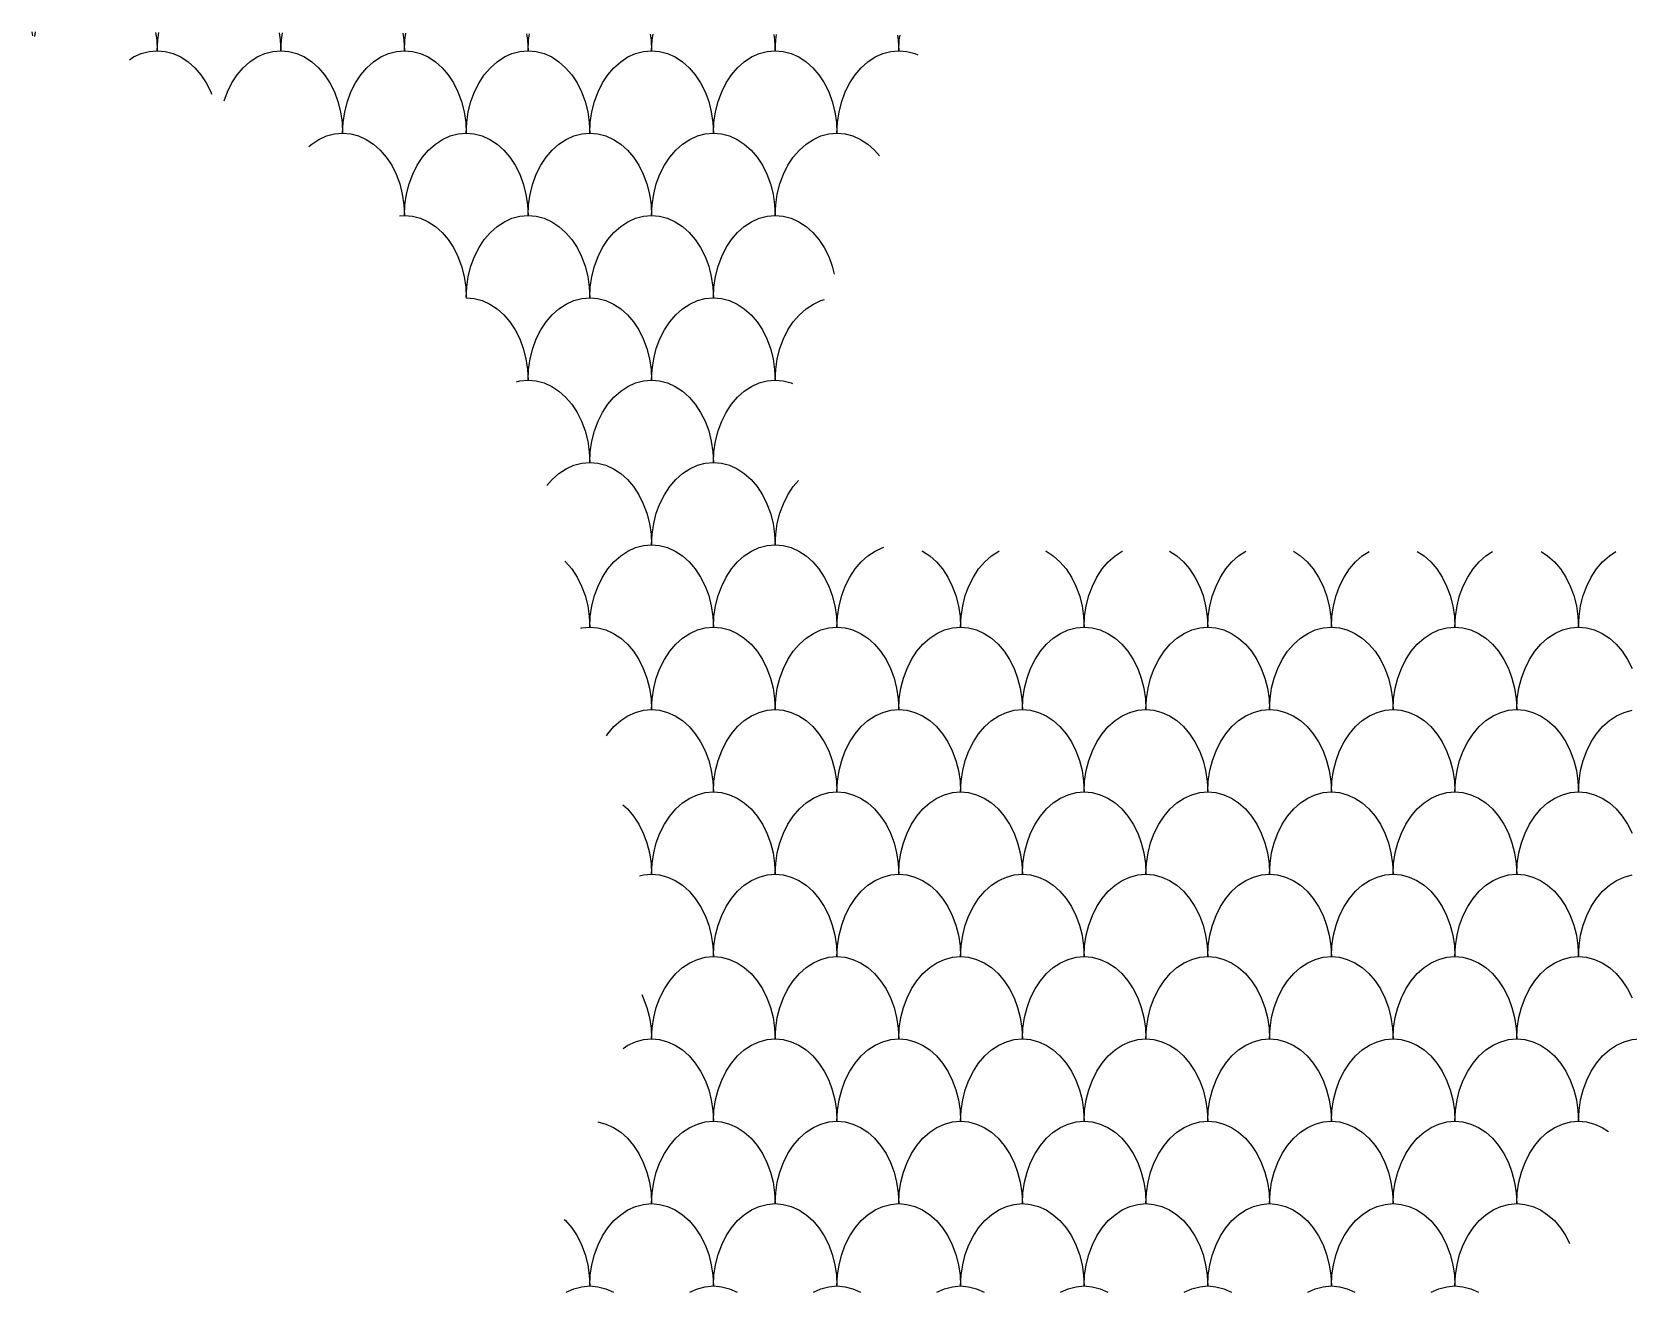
# Model space of a CAD drawing. Header units: millimetres. Extents: x -64 to 65, y -33 to 54.
# Drawn here: x -52.85 to -14.1, y 23.8 to 54.36 of the extents above; entities that cross this region are included whole.
import ezdxf

# ---------------------------------------------------------------- set-up
doc = ezdxf.new("R2010")
doc.units = ezdxf.units.MM

msp = doc.modelspace()

# ---------------------------------------------------------------- linework, layer by layer
for points in [[(-52.851, 54.361), (-52.836, 54.262)], [(-52.783, 54.249), (-52.766, 54.361)], [(-49.849, 54.351), (-49.821, 54.165), (-49.808, 53.904)], [(-49.808, 53.904), (-49.796, 54.165), (-49.768, 54.35)], [(-46.847, 54.34), (-46.821, 54.165), (-46.808, 53.904)], [(-46.808, 53.904), (-46.796, 54.165), (-46.77, 54.34)], [(-43.846, 54.329), (-43.821, 54.165), (-43.808, 53.904)], [(-43.808, 53.904), (-43.796, 54.165), (-43.771, 54.329)], [(-40.844, 54.318), (-40.821, 54.165), (-40.808, 53.904)], [(-40.808, 53.904), (-40.796, 54.165), (-40.773, 54.318)], [(-37.842, 54.307), (-37.821, 54.165), (-37.808, 53.904)], [(-37.808, 53.904), (-37.796, 54.165), (-37.774, 54.307)], [(-34.841, 54.297), (-34.821, 54.165), (-34.808, 53.904)], [(-34.808, 53.904), (-34.796, 54.165), (-34.776, 54.296)], [(-31.839, 54.286), (-31.821, 54.165), (-31.808, 53.904)], [(-31.808, 53.904), (-31.796, 54.165), (-31.778, 54.286)], [(-50.482, 53.687), (-50.382, 53.752), (-50.197, 53.836), (-50.004, 53.887), (-49.808, 53.904), (-49.613, 53.887), (-49.42, 53.836), (-49.234, 53.752), (-49.058, 53.636), (-48.895, 53.491), (-48.748, 53.318), (-48.618, 53.122), (-48.509, 52.904), (-48.49, 52.851)], [(-48.188, 52.688), (-48.107, 52.904), (-47.998, 53.122), (-47.869, 53.318), (-47.722, 53.491), (-47.558, 53.636), (-47.382, 53.752), (-47.197, 53.836), (-47.004, 53.887), (-46.808, 53.904), (-46.613, 53.887), (-46.42, 53.836), (-46.234, 53.752), (-46.058, 53.636), (-45.895, 53.491), (-45.748, 53.318), (-45.618, 53.122), (-45.509, 52.904), (-45.423, 52.67), (-45.36, 52.422), (-45.321, 52.165), (-45.308, 51.904)], [(-45.308, 51.904), (-45.296, 52.165), (-45.257, 52.422), (-45.194, 52.67), (-45.107, 52.904), (-44.998, 53.122), (-44.869, 53.318), (-44.722, 53.491), (-44.558, 53.636), (-44.382, 53.752), (-44.197, 53.836), (-44.004, 53.887), (-43.808, 53.904), (-43.613, 53.887), (-43.42, 53.836), (-43.234, 53.752), (-43.058, 53.636), (-42.895, 53.491), (-42.748, 53.318), (-42.618, 53.122), (-42.509, 52.904), (-42.423, 52.67), (-42.36, 52.422), (-42.321, 52.165), (-42.308, 51.904)], [(-42.308, 51.904), (-42.296, 52.165), (-42.257, 52.422), (-42.194, 52.67), (-42.107, 52.904), (-41.998, 53.122), (-41.869, 53.318), (-41.722, 53.491), (-41.558, 53.636), (-41.382, 53.752), (-41.197, 53.836), (-41.004, 53.887), (-40.808, 53.904), (-40.613, 53.887), (-40.42, 53.836), (-40.234, 53.752), (-40.058, 53.636), (-39.895, 53.491), (-39.748, 53.318), (-39.618, 53.122), (-39.509, 52.904), (-39.423, 52.67), (-39.36, 52.422), (-39.321, 52.165), (-39.308, 51.904)], [(-39.308, 51.904), (-39.296, 52.165), (-39.257, 52.422), (-39.194, 52.67), (-39.107, 52.904), (-38.998, 53.122), (-38.869, 53.318), (-38.722, 53.491), (-38.558, 53.636), (-38.382, 53.752), (-38.197, 53.836), (-38.004, 53.887), (-37.808, 53.904), (-37.613, 53.887), (-37.42, 53.836), (-37.234, 53.752), (-37.058, 53.636), (-36.895, 53.491), (-36.748, 53.318), (-36.618, 53.122), (-36.509, 52.904), (-36.423, 52.67), (-36.36, 52.422), (-36.321, 52.165), (-36.308, 51.904)], [(-36.308, 51.904), (-36.296, 52.165), (-36.257, 52.422), (-36.194, 52.67), (-36.107, 52.904), (-35.998, 53.122), (-35.869, 53.318), (-35.722, 53.491), (-35.558, 53.636), (-35.382, 53.752), (-35.197, 53.836), (-35.004, 53.887), (-34.808, 53.904), (-34.613, 53.887), (-34.42, 53.836), (-34.234, 53.752), (-34.058, 53.636), (-33.895, 53.491), (-33.748, 53.318), (-33.618, 53.122), (-33.509, 52.904), (-33.423, 52.67), (-33.36, 52.422), (-33.321, 52.165), (-33.308, 51.904)], [(-33.308, 51.904), (-33.296, 52.165), (-33.257, 52.422), (-33.194, 52.67), (-33.107, 52.904), (-32.998, 53.122), (-32.869, 53.318), (-32.722, 53.491), (-32.558, 53.636), (-32.382, 53.752), (-32.197, 53.836), (-32.004, 53.887), (-31.808, 53.904), (-31.613, 53.887), (-31.42, 53.836), (-31.343, 53.801)], [(-46.127, 51.575), (-46.058, 51.636), (-45.882, 51.752), (-45.697, 51.836), (-45.504, 51.887), (-45.308, 51.904), (-45.113, 51.887), (-44.92, 51.836), (-44.734, 51.752), (-44.558, 51.636), (-44.395, 51.491), (-44.248, 51.318), (-44.118, 51.122), (-44.009, 50.904), (-43.923, 50.67), (-43.86, 50.422), (-43.821, 50.165), (-43.808, 49.904)], [(-43.808, 49.904), (-43.796, 50.165), (-43.757, 50.422), (-43.694, 50.67), (-43.607, 50.904), (-43.498, 51.122), (-43.369, 51.318), (-43.222, 51.491), (-43.058, 51.636), (-42.882, 51.752), (-42.697, 51.836), (-42.504, 51.887), (-42.308, 51.904), (-42.113, 51.887), (-41.92, 51.836), (-41.734, 51.752), (-41.558, 51.636), (-41.395, 51.491), (-41.248, 51.318), (-41.118, 51.122), (-41.009, 50.904), (-40.923, 50.67), (-40.86, 50.422), (-40.821, 50.165), (-40.808, 49.904)], [(-40.808, 49.904), (-40.796, 50.165), (-40.757, 50.422), (-40.694, 50.67), (-40.607, 50.904), (-40.498, 51.122), (-40.369, 51.318), (-40.222, 51.491), (-40.058, 51.636), (-39.882, 51.752), (-39.697, 51.836), (-39.504, 51.887), (-39.308, 51.904), (-39.113, 51.887), (-38.92, 51.836), (-38.734, 51.752), (-38.558, 51.636), (-38.395, 51.491), (-38.248, 51.318), (-38.118, 51.122), (-38.009, 50.904), (-37.923, 50.67), (-37.86, 50.422), (-37.821, 50.165), (-37.808, 49.904)], [(-37.808, 49.904), (-37.796, 50.165), (-37.757, 50.422), (-37.694, 50.67), (-37.607, 50.904), (-37.498, 51.122), (-37.369, 51.318), (-37.222, 51.491), (-37.058, 51.636), (-36.882, 51.752), (-36.697, 51.836), (-36.504, 51.887), (-36.308, 51.904), (-36.113, 51.887), (-35.92, 51.836), (-35.734, 51.752), (-35.558, 51.636), (-35.395, 51.491), (-35.248, 51.318), (-35.118, 51.122), (-35.009, 50.904), (-34.923, 50.67), (-34.86, 50.422), (-34.821, 50.165), (-34.808, 49.904)], [(-34.808, 49.904), (-34.796, 50.165), (-34.757, 50.422), (-34.694, 50.67), (-34.607, 50.904), (-34.498, 51.122), (-34.369, 51.318), (-34.222, 51.491), (-34.058, 51.636), (-33.882, 51.752), (-33.697, 51.836), (-33.504, 51.887), (-33.308, 51.904), (-33.113, 51.887), (-32.92, 51.836), (-32.734, 51.752), (-32.558, 51.636), (-32.395, 51.491), (-32.277, 51.353)], [(-43.927, 49.894), (-43.808, 49.904), (-43.613, 49.887), (-43.42, 49.836), (-43.234, 49.752), (-43.058, 49.636), (-42.895, 49.491), (-42.748, 49.318), (-42.618, 49.122), (-42.509, 48.904), (-42.423, 48.67), (-42.36, 48.422), (-42.321, 48.165), (-42.309, 47.909)], [(-42.308, 47.908), (-42.296, 48.165), (-42.257, 48.422), (-42.194, 48.67), (-42.107, 48.904), (-41.998, 49.122), (-41.869, 49.318), (-41.722, 49.491), (-41.558, 49.636), (-41.382, 49.752), (-41.197, 49.836), (-41.004, 49.887), (-40.808, 49.904), (-40.613, 49.887), (-40.42, 49.836), (-40.234, 49.752), (-40.058, 49.636), (-39.895, 49.491), (-39.748, 49.318), (-39.618, 49.122), (-39.509, 48.904), (-39.423, 48.67), (-39.36, 48.422), (-39.321, 48.165), (-39.308, 47.904)], [(-39.308, 47.904), (-39.296, 48.165), (-39.257, 48.422), (-39.194, 48.67), (-39.107, 48.904), (-38.998, 49.122), (-38.869, 49.318), (-38.722, 49.491), (-38.558, 49.636), (-38.382, 49.752), (-38.197, 49.836), (-38.004, 49.887), (-37.808, 49.904), (-37.613, 49.887), (-37.42, 49.836), (-37.234, 49.752), (-37.058, 49.636), (-36.895, 49.491), (-36.748, 49.318), (-36.618, 49.122), (-36.509, 48.904), (-36.423, 48.67), (-36.36, 48.422), (-36.321, 48.165), (-36.308, 47.904)], [(-36.308, 47.904), (-36.296, 48.165), (-36.257, 48.422), (-36.194, 48.67), (-36.107, 48.904), (-35.998, 49.122), (-35.869, 49.318), (-35.722, 49.491), (-35.558, 49.636), (-35.382, 49.752), (-35.197, 49.836), (-35.004, 49.887), (-34.808, 49.904), (-34.613, 49.887), (-34.42, 49.836), (-34.234, 49.752), (-34.058, 49.636), (-33.895, 49.491), (-33.748, 49.318), (-33.618, 49.122), (-33.509, 48.904), (-33.423, 48.67), (-33.374, 48.477)], [(-42.306, 47.904), (-42.113, 47.887), (-41.92, 47.836), (-41.734, 47.752), (-41.558, 47.636), (-41.395, 47.491), (-41.248, 47.318), (-41.118, 47.122), (-41.009, 46.904), (-40.923, 46.67), (-40.86, 46.422), (-40.821, 46.165), (-40.808, 45.904)], [(-40.808, 45.904), (-40.796, 46.165), (-40.757, 46.422), (-40.694, 46.67), (-40.607, 46.904), (-40.498, 47.122), (-40.369, 47.318), (-40.222, 47.491), (-40.058, 47.636), (-39.882, 47.752), (-39.697, 47.836), (-39.504, 47.887), (-39.308, 47.904), (-39.113, 47.887), (-38.92, 47.836), (-38.734, 47.752), (-38.558, 47.636), (-38.395, 47.491), (-38.248, 47.318), (-38.118, 47.122), (-38.009, 46.904), (-37.923, 46.67), (-37.86, 46.422), (-37.821, 46.165), (-37.808, 45.904)], [(-37.808, 45.904), (-37.796, 46.165), (-37.757, 46.422), (-37.694, 46.67), (-37.607, 46.904), (-37.498, 47.122), (-37.369, 47.318), (-37.222, 47.491), (-37.058, 47.636), (-36.882, 47.752), (-36.697, 47.836), (-36.504, 47.887), (-36.308, 47.904), (-36.113, 47.887), (-35.92, 47.836), (-35.734, 47.752), (-35.558, 47.636), (-35.395, 47.491), (-35.248, 47.318), (-35.118, 47.122), (-35.009, 46.904), (-34.923, 46.67), (-34.86, 46.422), (-34.821, 46.165), (-34.808, 45.904)], [(-34.808, 45.904), (-34.796, 46.165), (-34.757, 46.422), (-34.694, 46.67), (-34.607, 46.904), (-34.498, 47.122), (-34.369, 47.318), (-34.222, 47.491), (-34.058, 47.636), (-33.882, 47.752), (-33.697, 47.836), (-33.609, 47.859)], [(-41.091, 45.864), (-41.004, 45.887), (-40.808, 45.904), (-40.613, 45.887), (-40.42, 45.836), (-40.234, 45.752), (-40.058, 45.636), (-39.895, 45.491), (-39.748, 45.318), (-39.618, 45.122), (-39.509, 44.904), (-39.423, 44.67), (-39.36, 44.422), (-39.321, 44.165), (-39.308, 43.904)], [(-39.308, 43.904), (-39.296, 44.165), (-39.257, 44.422), (-39.194, 44.67), (-39.107, 44.904), (-38.998, 45.122), (-38.869, 45.318), (-38.722, 45.491), (-38.558, 45.636), (-38.382, 45.752), (-38.197, 45.836), (-38.004, 45.887), (-37.808, 45.904), (-37.613, 45.887), (-37.42, 45.836), (-37.234, 45.752), (-37.058, 45.636), (-36.895, 45.491), (-36.748, 45.318), (-36.618, 45.122), (-36.509, 44.904), (-36.423, 44.67), (-36.36, 44.422), (-36.321, 44.165), (-36.308, 43.904)], [(-36.308, 43.904), (-36.296, 44.165), (-36.257, 44.422), (-36.194, 44.67), (-36.107, 44.904), (-35.998, 45.122), (-35.869, 45.318), (-35.722, 45.491), (-35.558, 45.636), (-35.382, 45.752), (-35.197, 45.836), (-35.004, 45.887), (-34.808, 45.904), (-34.613, 45.887), (-34.42, 45.836), (-34.387, 45.821)], [(-40.349, 43.342), (-40.222, 43.491), (-40.058, 43.636), (-39.882, 43.752), (-39.697, 43.836), (-39.504, 43.887), (-39.308, 43.904), (-39.113, 43.887), (-38.92, 43.836), (-38.734, 43.752), (-38.558, 43.636), (-38.395, 43.491), (-38.248, 43.318), (-38.118, 43.122), (-38.009, 42.904), (-37.923, 42.67), (-37.86, 42.422), (-37.821, 42.165), (-37.808, 41.904)], [(-37.808, 41.904), (-37.796, 42.165), (-37.757, 42.422), (-37.694, 42.67), (-37.607, 42.904), (-37.498, 43.122), (-37.369, 43.318), (-37.222, 43.491), (-37.058, 43.636), (-36.882, 43.752), (-36.697, 43.836), (-36.504, 43.887), (-36.308, 43.904), (-36.113, 43.887), (-35.92, 43.836), (-35.734, 43.752), (-35.558, 43.636), (-35.395, 43.491), (-35.248, 43.318), (-35.118, 43.122), (-35.009, 42.904), (-34.923, 42.67), (-34.86, 42.422), (-34.821, 42.165), (-34.808, 41.904)], [(-34.808, 41.904), (-34.796, 42.165), (-34.757, 42.422), (-34.694, 42.67), (-34.607, 42.904), (-34.498, 43.122), (-34.369, 43.318), (-34.243, 43.466)], [(-39.308, 39.904), (-39.296, 40.165), (-39.257, 40.422), (-39.194, 40.67), (-39.107, 40.904), (-38.998, 41.122), (-38.869, 41.318), (-38.722, 41.491), (-38.558, 41.636), (-38.382, 41.752), (-38.197, 41.836), (-38.004, 41.887), (-37.808, 41.904), (-37.613, 41.887), (-37.42, 41.836), (-37.234, 41.752), (-37.058, 41.636), (-36.895, 41.491), (-36.748, 41.318), (-36.618, 41.122), (-36.509, 40.904), (-36.423, 40.67), (-36.36, 40.422), (-36.321, 40.165), (-36.308, 39.904)], [(-36.308, 39.904), (-36.296, 40.165), (-36.257, 40.422), (-36.194, 40.67), (-36.107, 40.904), (-35.998, 41.122), (-35.869, 41.318), (-35.722, 41.491), (-35.558, 41.636), (-35.382, 41.752), (-35.197, 41.836), (-35.004, 41.887), (-34.808, 41.904), (-34.613, 41.887), (-34.42, 41.836), (-34.234, 41.752), (-34.058, 41.636), (-33.895, 41.491), (-33.748, 41.318), (-33.618, 41.122), (-33.509, 40.904), (-33.423, 40.67), (-33.36, 40.422), (-33.321, 40.165), (-33.308, 39.904)], [(-39.913, 41.507), (-39.895, 41.491), (-39.748, 41.318), (-39.618, 41.122), (-39.509, 40.904), (-39.423, 40.67), (-39.36, 40.422), (-39.321, 40.165), (-39.308, 39.904)], [(-33.308, 39.904), (-33.296, 40.165), (-33.257, 40.422), (-33.194, 40.67), (-33.107, 40.904), (-32.998, 41.122), (-32.869, 41.318), (-32.722, 41.491), (-32.558, 41.636), (-32.382, 41.752), (-32.197, 41.836), (-32.167, 41.844)], [(-31.248, 41.758), (-31.234, 41.752), (-31.058, 41.636), (-30.895, 41.491), (-30.748, 41.318), (-30.618, 41.122), (-30.509, 40.904), (-30.423, 40.67), (-30.36, 40.422), (-30.321, 40.165), (-30.308, 39.904)], [(-30.308, 39.904), (-30.296, 40.165), (-30.257, 40.422), (-30.194, 40.67), (-30.107, 40.904), (-29.998, 41.122), (-29.869, 41.318), (-29.722, 41.491), (-29.558, 41.636), (-29.382, 41.752), (-29.374, 41.756)], [(-28.24, 41.755), (-28.234, 41.752), (-28.058, 41.636), (-27.895, 41.491), (-27.748, 41.318), (-27.618, 41.122), (-27.509, 40.904), (-27.423, 40.67), (-27.36, 40.422), (-27.321, 40.165), (-27.308, 39.904)], [(-27.308, 39.904), (-27.296, 40.165), (-27.257, 40.422), (-27.194, 40.67), (-27.107, 40.904), (-26.998, 41.122), (-26.869, 41.318), (-26.722, 41.491), (-26.558, 41.636), (-26.382, 41.752), (-26.381, 41.753)], [(-25.233, 41.751), (-25.058, 41.636), (-24.895, 41.491), (-24.748, 41.318), (-24.618, 41.122), (-24.509, 40.904), (-24.423, 40.67), (-24.36, 40.422), (-24.321, 40.165), (-24.308, 39.904)], [(-24.308, 39.904), (-24.296, 40.165), (-24.257, 40.422), (-24.194, 40.67), (-24.107, 40.904), (-23.998, 41.122), (-23.869, 41.318), (-23.722, 41.491), (-23.558, 41.636), (-23.386, 41.749)], [(-22.228, 41.748), (-22.058, 41.636), (-21.895, 41.491), (-21.748, 41.318), (-21.618, 41.122), (-21.509, 40.904), (-21.423, 40.67), (-21.36, 40.422), (-21.321, 40.165), (-21.308, 39.904)], [(-21.308, 39.904), (-21.296, 40.165), (-21.257, 40.422), (-21.194, 40.67), (-21.107, 40.904), (-20.998, 41.122), (-20.869, 41.318), (-20.722, 41.491), (-20.558, 41.636), (-20.392, 41.746)], [(-19.223, 41.745), (-19.058, 41.636), (-18.895, 41.491), (-18.748, 41.318), (-18.618, 41.122), (-18.509, 40.904), (-18.423, 40.67), (-18.36, 40.422), (-18.321, 40.165), (-18.308, 39.904)], [(-18.308, 39.904), (-18.296, 40.165), (-18.257, 40.422), (-18.194, 40.67), (-18.107, 40.904), (-17.998, 41.122), (-17.869, 41.318), (-17.722, 41.491), (-17.558, 41.636), (-17.397, 41.743)], [(-16.218, 41.741), (-16.058, 41.636), (-15.895, 41.491), (-15.748, 41.318), (-15.618, 41.122), (-15.509, 40.904), (-15.423, 40.67), (-15.36, 40.422), (-15.321, 40.165), (-15.308, 39.904)], [(-15.308, 39.904), (-15.296, 40.165), (-15.257, 40.422), (-15.194, 40.67), (-15.107, 40.904), (-14.998, 41.122), (-14.869, 41.318), (-14.722, 41.491), (-14.558, 41.636), (-14.402, 41.739)], [(-39.527, 39.881), (-39.504, 39.887), (-39.308, 39.904), (-39.113, 39.887), (-38.92, 39.836), (-38.734, 39.752), (-38.558, 39.636), (-38.395, 39.491), (-38.248, 39.318), (-38.118, 39.122), (-38.009, 38.904), (-37.923, 38.67), (-37.86, 38.422), (-37.821, 38.165), (-37.808, 37.904)], [(-37.808, 37.904), (-37.796, 38.165), (-37.757, 38.422), (-37.694, 38.67), (-37.607, 38.904), (-37.498, 39.122), (-37.369, 39.318), (-37.222, 39.491), (-37.058, 39.636), (-36.882, 39.752), (-36.697, 39.836), (-36.504, 39.887), (-36.308, 39.904), (-36.113, 39.887), (-35.92, 39.836), (-35.734, 39.752), (-35.558, 39.636), (-35.395, 39.491), (-35.248, 39.318), (-35.118, 39.122), (-35.009, 38.904), (-34.923, 38.67), (-34.86, 38.422), (-34.821, 38.165), (-34.808, 37.904)], [(-34.808, 37.904), (-34.796, 38.165), (-34.757, 38.422), (-34.694, 38.67), (-34.607, 38.904), (-34.498, 39.122), (-34.369, 39.318), (-34.222, 39.491), (-34.058, 39.636), (-33.882, 39.752), (-33.697, 39.836), (-33.504, 39.887), (-33.308, 39.904), (-33.113, 39.887), (-32.92, 39.836), (-32.734, 39.752), (-32.558, 39.636), (-32.395, 39.491), (-32.248, 39.318), (-32.118, 39.122), (-32.009, 38.904), (-31.923, 38.67), (-31.86, 38.422), (-31.821, 38.165), (-31.808, 37.904)], [(-31.808, 37.904), (-31.796, 38.165), (-31.757, 38.422), (-31.694, 38.67), (-31.607, 38.904), (-31.498, 39.122), (-31.369, 39.318), (-31.222, 39.491), (-31.058, 39.636), (-30.882, 39.752), (-30.697, 39.836), (-30.504, 39.887), (-30.308, 39.904), (-30.113, 39.887), (-29.92, 39.836), (-29.734, 39.752), (-29.558, 39.636), (-29.395, 39.491), (-29.248, 39.318), (-29.118, 39.122), (-29.009, 38.904), (-28.923, 38.67), (-28.86, 38.422), (-28.821, 38.165), (-28.808, 37.904)], [(-28.808, 37.904), (-28.796, 38.165), (-28.757, 38.422), (-28.694, 38.67), (-28.607, 38.904), (-28.498, 39.122), (-28.369, 39.318), (-28.222, 39.491), (-28.058, 39.636), (-27.882, 39.752), (-27.697, 39.836), (-27.504, 39.887), (-27.308, 39.904), (-27.113, 39.887), (-26.92, 39.836), (-26.734, 39.752), (-26.558, 39.636), (-26.395, 39.491), (-26.248, 39.318), (-26.118, 39.122), (-26.009, 38.904), (-25.923, 38.67), (-25.86, 38.422), (-25.821, 38.165), (-25.808, 37.904)], [(-25.808, 37.904), (-25.796, 38.165), (-25.757, 38.422), (-25.694, 38.67), (-25.607, 38.904), (-25.498, 39.122), (-25.369, 39.318), (-25.222, 39.491), (-25.058, 39.636), (-24.882, 39.752), (-24.697, 39.836), (-24.504, 39.887), (-24.308, 39.904), (-24.113, 39.887), (-23.92, 39.836), (-23.734, 39.752), (-23.558, 39.636), (-23.395, 39.491), (-23.248, 39.318), (-23.118, 39.122), (-23.009, 38.904), (-22.923, 38.67), (-22.86, 38.422), (-22.821, 38.165), (-22.808, 37.904)], [(-22.808, 37.904), (-22.796, 38.165), (-22.757, 38.422), (-22.694, 38.67), (-22.607, 38.904), (-22.498, 39.122), (-22.369, 39.318), (-22.222, 39.491), (-22.058, 39.636), (-21.882, 39.752), (-21.697, 39.836), (-21.504, 39.887), (-21.308, 39.904), (-21.113, 39.887), (-20.92, 39.836), (-20.734, 39.752), (-20.558, 39.636), (-20.395, 39.491), (-20.248, 39.318), (-20.118, 39.122), (-20.009, 38.904), (-19.923, 38.67), (-19.86, 38.422), (-19.821, 38.165), (-19.808, 37.904)], [(-19.808, 37.904), (-19.796, 38.165), (-19.757, 38.422), (-19.694, 38.67), (-19.607, 38.904), (-19.498, 39.122), (-19.369, 39.318), (-19.222, 39.491), (-19.058, 39.636), (-18.882, 39.752), (-18.697, 39.836), (-18.504, 39.887), (-18.308, 39.904), (-18.113, 39.887), (-17.92, 39.836), (-17.734, 39.752), (-17.558, 39.636), (-17.395, 39.491), (-17.248, 39.318), (-17.118, 39.122), (-17.009, 38.904), (-16.923, 38.67), (-16.86, 38.422), (-16.821, 38.165), (-16.808, 37.904)], [(-16.808, 37.904), (-16.796, 38.165), (-16.757, 38.422), (-16.694, 38.67), (-16.607, 38.904), (-16.498, 39.122), (-16.369, 39.318), (-16.222, 39.491), (-16.058, 39.636), (-15.882, 39.752), (-15.697, 39.836), (-15.504, 39.887), (-15.308, 39.904), (-15.113, 39.887), (-14.92, 39.836), (-14.734, 39.752), (-14.558, 39.636), (-14.395, 39.491), (-14.248, 39.318), (-14.118, 39.122), (-14.009, 38.904)], [(-38.905, 37.263), (-38.869, 37.318), (-38.722, 37.491), (-38.558, 37.636), (-38.382, 37.752), (-38.197, 37.836), (-38.004, 37.887), (-37.808, 37.904), (-37.613, 37.887), (-37.42, 37.836), (-37.234, 37.752), (-37.058, 37.636), (-36.895, 37.491), (-36.748, 37.318), (-36.618, 37.122), (-36.509, 36.904), (-36.423, 36.67), (-36.36, 36.422), (-36.321, 36.165), (-36.308, 35.904)], [(-36.308, 35.904), (-36.296, 36.165), (-36.257, 36.422), (-36.194, 36.67), (-36.107, 36.904), (-35.998, 37.122), (-35.869, 37.318), (-35.722, 37.491), (-35.558, 37.636), (-35.382, 37.752), (-35.197, 37.836), (-35.004, 37.887), (-34.808, 37.904), (-34.613, 37.887), (-34.42, 37.836), (-34.234, 37.752), (-34.058, 37.636), (-33.895, 37.491), (-33.748, 37.318), (-33.618, 37.122), (-33.509, 36.904), (-33.423, 36.67), (-33.36, 36.422), (-33.321, 36.165), (-33.308, 35.904)], [(-33.308, 35.904), (-33.296, 36.165), (-33.257, 36.422), (-33.194, 36.67), (-33.107, 36.904), (-32.998, 37.122), (-32.869, 37.318), (-32.722, 37.491), (-32.558, 37.636), (-32.382, 37.752), (-32.197, 37.836), (-32.004, 37.887), (-31.808, 37.904), (-31.613, 37.887), (-31.42, 37.836), (-31.234, 37.752), (-31.058, 37.636), (-30.895, 37.491), (-30.748, 37.318), (-30.618, 37.122), (-30.509, 36.904), (-30.423, 36.67), (-30.36, 36.422), (-30.321, 36.165), (-30.308, 35.904)], [(-30.308, 35.904), (-30.296, 36.165), (-30.257, 36.422), (-30.194, 36.67), (-30.107, 36.904), (-29.998, 37.122), (-29.869, 37.318), (-29.722, 37.491), (-29.558, 37.636), (-29.382, 37.752), (-29.197, 37.836), (-29.004, 37.887), (-28.808, 37.904), (-28.613, 37.887), (-28.42, 37.836), (-28.234, 37.752), (-28.058, 37.636), (-27.895, 37.491), (-27.748, 37.318), (-27.618, 37.122), (-27.509, 36.904), (-27.423, 36.67), (-27.36, 36.422), (-27.321, 36.165), (-27.308, 35.904)], [(-27.308, 35.904), (-27.296, 36.165), (-27.257, 36.422), (-27.194, 36.67), (-27.107, 36.904), (-26.998, 37.122), (-26.869, 37.318), (-26.722, 37.491), (-26.558, 37.636), (-26.382, 37.752), (-26.197, 37.836), (-26.004, 37.887), (-25.808, 37.904), (-25.613, 37.887), (-25.42, 37.836), (-25.234, 37.752), (-25.058, 37.636), (-24.895, 37.491), (-24.748, 37.318), (-24.618, 37.122), (-24.509, 36.904), (-24.423, 36.67), (-24.36, 36.422), (-24.321, 36.165), (-24.308, 35.904)], [(-24.308, 35.904), (-24.296, 36.165), (-24.257, 36.422), (-24.194, 36.67), (-24.107, 36.904), (-23.998, 37.122), (-23.869, 37.318), (-23.722, 37.491), (-23.558, 37.636), (-23.382, 37.752), (-23.197, 37.836), (-23.004, 37.887), (-22.808, 37.904), (-22.613, 37.887), (-22.42, 37.836), (-22.234, 37.752), (-22.058, 37.636), (-21.895, 37.491), (-21.748, 37.318), (-21.618, 37.122), (-21.509, 36.904), (-21.423, 36.67), (-21.36, 36.422), (-21.321, 36.165), (-21.308, 35.904)], [(-21.308, 35.904), (-21.296, 36.165), (-21.257, 36.422), (-21.194, 36.67), (-21.107, 36.904), (-20.998, 37.122), (-20.869, 37.318), (-20.722, 37.491), (-20.558, 37.636), (-20.382, 37.752), (-20.197, 37.836), (-20.004, 37.887), (-19.808, 37.904), (-19.613, 37.887), (-19.42, 37.836), (-19.234, 37.752), (-19.058, 37.636), (-18.895, 37.491), (-18.748, 37.318), (-18.618, 37.122), (-18.509, 36.904), (-18.423, 36.67), (-18.36, 36.422), (-18.321, 36.165), (-18.308, 35.904)], [(-18.308, 35.904), (-18.296, 36.165), (-18.257, 36.422), (-18.194, 36.67), (-18.107, 36.904), (-17.998, 37.122), (-17.869, 37.318), (-17.722, 37.491), (-17.558, 37.636), (-17.382, 37.752), (-17.197, 37.836), (-17.004, 37.887), (-16.808, 37.904), (-16.613, 37.887), (-16.42, 37.836), (-16.234, 37.752), (-16.058, 37.636), (-15.895, 37.491), (-15.748, 37.318), (-15.618, 37.122), (-15.509, 36.904), (-15.423, 36.67), (-15.36, 36.422), (-15.321, 36.165), (-15.308, 35.904)], [(-15.308, 35.904), (-15.296, 36.165), (-15.257, 36.422), (-15.194, 36.67), (-15.107, 36.904), (-14.998, 37.122), (-14.869, 37.318), (-14.722, 37.491), (-14.558, 37.636), (-14.382, 37.752), (-14.197, 37.836), (-14.004, 37.887)], [(-37.808, 33.904), (-37.796, 34.165), (-37.757, 34.422), (-37.694, 34.67), (-37.607, 34.904), (-37.498, 35.122), (-37.369, 35.318), (-37.222, 35.491), (-37.058, 35.636), (-36.882, 35.752), (-36.697, 35.836), (-36.504, 35.887), (-36.308, 35.904), (-36.113, 35.887), (-35.92, 35.836), (-35.734, 35.752), (-35.558, 35.636), (-35.395, 35.491), (-35.248, 35.318), (-35.118, 35.122), (-35.009, 34.904), (-34.923, 34.67), (-34.86, 34.422), (-34.821, 34.165), (-34.808, 33.904)], [(-34.808, 33.904), (-34.796, 34.165), (-34.757, 34.422), (-34.694, 34.67), (-34.607, 34.904), (-34.498, 35.122), (-34.369, 35.318), (-34.222, 35.491), (-34.058, 35.636), (-33.882, 35.752), (-33.697, 35.836), (-33.504, 35.887), (-33.308, 35.904), (-33.113, 35.887), (-32.92, 35.836), (-32.734, 35.752), (-32.558, 35.636), (-32.395, 35.491), (-32.248, 35.318), (-32.118, 35.122), (-32.009, 34.904), (-31.923, 34.67), (-31.86, 34.422), (-31.821, 34.165), (-31.808, 33.904)], [(-31.808, 33.904), (-31.796, 34.165), (-31.757, 34.422), (-31.694, 34.67), (-31.607, 34.904), (-31.498, 35.122), (-31.369, 35.318), (-31.222, 35.491), (-31.058, 35.636), (-30.882, 35.752), (-30.697, 35.836), (-30.504, 35.887), (-30.308, 35.904), (-30.113, 35.887), (-29.92, 35.836), (-29.734, 35.752), (-29.558, 35.636), (-29.395, 35.491), (-29.248, 35.318), (-29.118, 35.122), (-29.009, 34.904), (-28.923, 34.67), (-28.86, 34.422), (-28.821, 34.165), (-28.808, 33.904)], [(-28.808, 33.904), (-28.796, 34.165), (-28.757, 34.422), (-28.694, 34.67), (-28.607, 34.904), (-28.498, 35.122), (-28.369, 35.318), (-28.222, 35.491), (-28.058, 35.636), (-27.882, 35.752), (-27.697, 35.836), (-27.504, 35.887), (-27.308, 35.904), (-27.113, 35.887), (-26.92, 35.836), (-26.734, 35.752), (-26.558, 35.636), (-26.395, 35.491), (-26.248, 35.318), (-26.118, 35.122), (-26.009, 34.904), (-25.923, 34.67), (-25.86, 34.422), (-25.821, 34.165), (-25.808, 33.904)], [(-25.808, 33.904), (-25.796, 34.165), (-25.757, 34.422), (-25.694, 34.67), (-25.607, 34.904), (-25.498, 35.122), (-25.369, 35.318), (-25.222, 35.491), (-25.058, 35.636), (-24.882, 35.752), (-24.697, 35.836), (-24.504, 35.887), (-24.308, 35.904), (-24.113, 35.887), (-23.92, 35.836), (-23.734, 35.752), (-23.558, 35.636), (-23.395, 35.491), (-23.248, 35.318), (-23.118, 35.122), (-23.009, 34.904), (-22.923, 34.67), (-22.86, 34.422), (-22.821, 34.165), (-22.808, 33.904)], [(-22.808, 33.904), (-22.796, 34.165), (-22.757, 34.422), (-22.694, 34.67), (-22.607, 34.904), (-22.498, 35.122), (-22.369, 35.318), (-22.222, 35.491), (-22.058, 35.636), (-21.882, 35.752), (-21.697, 35.836), (-21.504, 35.887), (-21.308, 35.904), (-21.113, 35.887), (-20.92, 35.836), (-20.734, 35.752), (-20.558, 35.636), (-20.395, 35.491), (-20.248, 35.318), (-20.118, 35.122), (-20.009, 34.904), (-19.923, 34.67), (-19.86, 34.422), (-19.821, 34.165), (-19.808, 33.904)], [(-19.808, 33.904), (-19.796, 34.165), (-19.757, 34.422), (-19.694, 34.67), (-19.607, 34.904), (-19.498, 35.122), (-19.369, 35.318), (-19.222, 35.491), (-19.058, 35.636), (-18.882, 35.752), (-18.697, 35.836), (-18.504, 35.887), (-18.308, 35.904), (-18.113, 35.887), (-17.92, 35.836), (-17.734, 35.752), (-17.558, 35.636), (-17.395, 35.491), (-17.248, 35.318), (-17.118, 35.122), (-17.009, 34.904), (-16.923, 34.67), (-16.86, 34.422), (-16.821, 34.165), (-16.808, 33.904)], [(-16.808, 33.904), (-16.796, 34.165), (-16.757, 34.422), (-16.694, 34.67), (-16.607, 34.904), (-16.498, 35.122), (-16.369, 35.318), (-16.222, 35.491), (-16.058, 35.636), (-15.882, 35.752), (-15.697, 35.836), (-15.504, 35.887), (-15.308, 35.904), (-15.113, 35.887), (-14.92, 35.836), (-14.734, 35.752), (-14.558, 35.636), (-14.395, 35.491), (-14.248, 35.318), (-14.118, 35.122), (-14.009, 34.904)], [(-38.509, 35.592), (-38.395, 35.491), (-38.248, 35.318), (-38.118, 35.122), (-38.009, 34.904), (-37.923, 34.67), (-37.86, 34.422), (-37.821, 34.165), (-37.808, 33.904)], [(-38.098, 33.862), (-38.004, 33.887), (-37.808, 33.904), (-37.613, 33.887), (-37.42, 33.836), (-37.234, 33.752), (-37.058, 33.636), (-36.895, 33.491), (-36.748, 33.318), (-36.618, 33.122), (-36.509, 32.904), (-36.423, 32.67), (-36.36, 32.422), (-36.321, 32.165), (-36.308, 31.904)], [(-36.308, 31.904), (-36.296, 32.165), (-36.257, 32.422), (-36.194, 32.67), (-36.107, 32.904), (-35.998, 33.122), (-35.869, 33.318), (-35.722, 33.491), (-35.558, 33.636), (-35.382, 33.752), (-35.197, 33.836), (-35.004, 33.887), (-34.808, 33.904), (-34.613, 33.887), (-34.42, 33.836), (-34.234, 33.752), (-34.058, 33.636), (-33.895, 33.491), (-33.748, 33.318), (-33.618, 33.122), (-33.509, 32.904), (-33.423, 32.67), (-33.36, 32.422), (-33.321, 32.165), (-33.308, 31.904)], [(-33.308, 31.904), (-33.296, 32.165), (-33.257, 32.422), (-33.194, 32.67), (-33.107, 32.904), (-32.998, 33.122), (-32.869, 33.318), (-32.722, 33.491), (-32.558, 33.636), (-32.382, 33.752), (-32.197, 33.836), (-32.004, 33.887), (-31.808, 33.904), (-31.613, 33.887), (-31.42, 33.836), (-31.234, 33.752), (-31.058, 33.636), (-30.895, 33.491), (-30.748, 33.318), (-30.618, 33.122), (-30.509, 32.904), (-30.423, 32.67), (-30.36, 32.422), (-30.321, 32.165), (-30.308, 31.904)], [(-30.308, 31.904), (-30.296, 32.165), (-30.257, 32.422), (-30.194, 32.67), (-30.107, 32.904), (-29.998, 33.122), (-29.869, 33.318), (-29.722, 33.491), (-29.558, 33.636), (-29.382, 33.752), (-29.197, 33.836), (-29.004, 33.887), (-28.808, 33.904), (-28.613, 33.887), (-28.42, 33.836), (-28.234, 33.752), (-28.058, 33.636), (-27.895, 33.491), (-27.748, 33.318), (-27.618, 33.122), (-27.509, 32.904), (-27.423, 32.67), (-27.36, 32.422), (-27.321, 32.165), (-27.308, 31.904)], [(-27.308, 31.904), (-27.296, 32.165), (-27.257, 32.422), (-27.194, 32.67), (-27.107, 32.904), (-26.998, 33.122), (-26.869, 33.318), (-26.722, 33.491), (-26.558, 33.636), (-26.382, 33.752), (-26.197, 33.836), (-26.004, 33.887), (-25.808, 33.904), (-25.613, 33.887), (-25.42, 33.836), (-25.234, 33.752), (-25.058, 33.636), (-24.895, 33.491), (-24.748, 33.318), (-24.618, 33.122), (-24.509, 32.904), (-24.423, 32.67), (-24.36, 32.422), (-24.321, 32.165), (-24.308, 31.904)], [(-24.308, 31.904), (-24.296, 32.165), (-24.257, 32.422), (-24.194, 32.67), (-24.107, 32.904), (-23.998, 33.122), (-23.869, 33.318), (-23.722, 33.491), (-23.558, 33.636), (-23.382, 33.752), (-23.197, 33.836), (-23.004, 33.887), (-22.808, 33.904), (-22.613, 33.887), (-22.42, 33.836), (-22.234, 33.752), (-22.058, 33.636), (-21.895, 33.491), (-21.748, 33.318), (-21.618, 33.122), (-21.509, 32.904), (-21.423, 32.67), (-21.36, 32.422), (-21.321, 32.165), (-21.308, 31.904)], [(-21.308, 31.904), (-21.296, 32.165), (-21.257, 32.422), (-21.194, 32.67), (-21.107, 32.904), (-20.998, 33.122), (-20.869, 33.318), (-20.722, 33.491), (-20.558, 33.636), (-20.382, 33.752), (-20.197, 33.836), (-20.004, 33.887), (-19.808, 33.904), (-19.613, 33.887), (-19.42, 33.836), (-19.234, 33.752), (-19.058, 33.636), (-18.895, 33.491), (-18.748, 33.318), (-18.618, 33.122), (-18.509, 32.904), (-18.423, 32.67), (-18.36, 32.422), (-18.321, 32.165), (-18.308, 31.904)], [(-18.308, 31.904), (-18.296, 32.165), (-18.257, 32.422), (-18.194, 32.67), (-18.107, 32.904), (-17.998, 33.122), (-17.869, 33.318), (-17.722, 33.491), (-17.558, 33.636), (-17.382, 33.752), (-17.197, 33.836), (-17.004, 33.887), (-16.808, 33.904), (-16.613, 33.887), (-16.42, 33.836), (-16.234, 33.752), (-16.058, 33.636), (-15.895, 33.491), (-15.748, 33.318), (-15.618, 33.122), (-15.509, 32.904), (-15.423, 32.67), (-15.36, 32.422), (-15.321, 32.165), (-15.308, 31.904)], [(-15.308, 31.904), (-15.296, 32.165), (-15.257, 32.422), (-15.194, 32.67), (-15.107, 32.904), (-14.998, 33.122), (-14.869, 33.318), (-14.722, 33.491), (-14.558, 33.636), (-14.382, 33.752), (-14.197, 33.836), (-14.004, 33.887)], [(-37.808, 29.904), (-37.796, 30.165), (-37.757, 30.422), (-37.694, 30.67), (-37.607, 30.904), (-37.498, 31.122), (-37.369, 31.318), (-37.222, 31.491), (-37.058, 31.636), (-36.882, 31.752), (-36.697, 31.836), (-36.504, 31.887), (-36.308, 31.904), (-36.113, 31.887), (-35.92, 31.836), (-35.734, 31.752), (-35.558, 31.636), (-35.395, 31.491), (-35.248, 31.318), (-35.118, 31.122), (-35.009, 30.904), (-34.923, 30.67), (-34.86, 30.422), (-34.821, 30.165), (-34.808, 29.904)], [(-34.808, 29.904), (-34.796, 30.165), (-34.757, 30.422), (-34.694, 30.67), (-34.607, 30.904), (-34.498, 31.122), (-34.369, 31.318), (-34.222, 31.491), (-34.058, 31.636), (-33.882, 31.752), (-33.697, 31.836), (-33.504, 31.887), (-33.308, 31.904), (-33.113, 31.887), (-32.92, 31.836), (-32.734, 31.752), (-32.558, 31.636), (-32.395, 31.491), (-32.248, 31.318), (-32.118, 31.122), (-32.009, 30.904), (-31.923, 30.67), (-31.86, 30.422), (-31.821, 30.165), (-31.808, 29.904)], [(-31.808, 29.904), (-31.796, 30.165), (-31.757, 30.422), (-31.694, 30.67), (-31.607, 30.904), (-31.498, 31.122), (-31.369, 31.318), (-31.222, 31.491), (-31.058, 31.636), (-30.882, 31.752), (-30.697, 31.836), (-30.504, 31.887), (-30.308, 31.904), (-30.113, 31.887), (-29.92, 31.836), (-29.734, 31.752), (-29.558, 31.636), (-29.395, 31.491), (-29.248, 31.318), (-29.118, 31.122), (-29.009, 30.904), (-28.923, 30.67), (-28.86, 30.422), (-28.821, 30.165), (-28.808, 29.904)], [(-28.808, 29.904), (-28.796, 30.165), (-28.757, 30.422), (-28.694, 30.67), (-28.607, 30.904), (-28.498, 31.122), (-28.369, 31.318), (-28.222, 31.491), (-28.058, 31.636), (-27.882, 31.752), (-27.697, 31.836), (-27.504, 31.887), (-27.308, 31.904), (-27.113, 31.887), (-26.92, 31.836), (-26.734, 31.752), (-26.558, 31.636), (-26.395, 31.491), (-26.248, 31.318), (-26.118, 31.122), (-26.009, 30.904), (-25.923, 30.67), (-25.86, 30.422), (-25.821, 30.165), (-25.808, 29.904)], [(-25.808, 29.904), (-25.796, 30.165), (-25.757, 30.422), (-25.694, 30.67), (-25.607, 30.904), (-25.498, 31.122), (-25.369, 31.318), (-25.222, 31.491), (-25.058, 31.636), (-24.882, 31.752), (-24.697, 31.836), (-24.504, 31.887), (-24.308, 31.904), (-24.113, 31.887), (-23.92, 31.836), (-23.734, 31.752), (-23.558, 31.636), (-23.395, 31.491), (-23.248, 31.318), (-23.118, 31.122), (-23.009, 30.904), (-22.923, 30.67), (-22.86, 30.422), (-22.821, 30.165), (-22.808, 29.904)], [(-22.808, 29.904), (-22.796, 30.165), (-22.757, 30.422), (-22.694, 30.67), (-22.607, 30.904), (-22.498, 31.122), (-22.369, 31.318), (-22.222, 31.491), (-22.058, 31.636), (-21.882, 31.752), (-21.697, 31.836), (-21.504, 31.887), (-21.308, 31.904), (-21.113, 31.887), (-20.92, 31.836), (-20.734, 31.752), (-20.558, 31.636), (-20.395, 31.491), (-20.248, 31.318), (-20.118, 31.122), (-20.009, 30.904), (-19.923, 30.67), (-19.86, 30.422), (-19.821, 30.165), (-19.808, 29.904)], [(-19.808, 29.904), (-19.796, 30.165), (-19.757, 30.422), (-19.694, 30.67), (-19.607, 30.904), (-19.498, 31.122), (-19.369, 31.318), (-19.222, 31.491), (-19.058, 31.636), (-18.882, 31.752), (-18.697, 31.836), (-18.504, 31.887), (-18.308, 31.904), (-18.113, 31.887), (-17.92, 31.836), (-17.734, 31.752), (-17.558, 31.636), (-17.395, 31.491), (-17.248, 31.318), (-17.118, 31.122), (-17.009, 30.904), (-16.923, 30.67), (-16.86, 30.422), (-16.821, 30.165), (-16.808, 29.904)], [(-16.808, 29.904), (-16.796, 30.165), (-16.757, 30.422), (-16.694, 30.67), (-16.607, 30.904), (-16.498, 31.122), (-16.369, 31.318), (-16.222, 31.491), (-16.058, 31.636), (-15.882, 31.752), (-15.697, 31.836), (-15.504, 31.887), (-15.308, 31.904), (-15.113, 31.887), (-14.92, 31.836), (-14.734, 31.752), (-14.558, 31.636), (-14.395, 31.491), (-14.248, 31.318), (-14.118, 31.122), (-14.009, 30.904)], [(-38.049, 30.984), (-38.009, 30.904), (-37.923, 30.67), (-37.86, 30.422), (-37.821, 30.165), (-37.808, 29.904)], [(-38.5, 29.675), (-38.382, 29.752), (-38.197, 29.836), (-38.004, 29.887), (-37.808, 29.904), (-37.613, 29.887), (-37.42, 29.836), (-37.234, 29.752), (-37.058, 29.636), (-36.895, 29.491), (-36.748, 29.318), (-36.618, 29.122), (-36.509, 28.904), (-36.423, 28.67), (-36.36, 28.422), (-36.321, 28.165), (-36.308, 27.904)], [(-36.308, 27.904), (-36.296, 28.165), (-36.257, 28.422), (-36.194, 28.67), (-36.107, 28.904), (-35.998, 29.122), (-35.869, 29.318), (-35.722, 29.491), (-35.558, 29.636), (-35.382, 29.752), (-35.197, 29.836), (-35.004, 29.887), (-34.808, 29.904), (-34.613, 29.887), (-34.42, 29.836), (-34.234, 29.752), (-34.058, 29.636), (-33.895, 29.491), (-33.748, 29.318), (-33.618, 29.122), (-33.509, 28.904), (-33.423, 28.67), (-33.36, 28.422), (-33.321, 28.165), (-33.308, 27.904)], [(-33.308, 27.904), (-33.296, 28.165), (-33.257, 28.422), (-33.194, 28.67), (-33.107, 28.904), (-32.998, 29.122), (-32.869, 29.318), (-32.722, 29.491), (-32.558, 29.636), (-32.382, 29.752), (-32.197, 29.836), (-32.004, 29.887), (-31.808, 29.904), (-31.613, 29.887), (-31.42, 29.836), (-31.234, 29.752), (-31.058, 29.636), (-30.895, 29.491), (-30.748, 29.318), (-30.618, 29.122), (-30.509, 28.904), (-30.423, 28.67), (-30.36, 28.422), (-30.321, 28.165), (-30.308, 27.904)], [(-30.308, 27.904), (-30.296, 28.165), (-30.257, 28.422), (-30.194, 28.67), (-30.107, 28.904), (-29.998, 29.122), (-29.869, 29.318), (-29.722, 29.491), (-29.558, 29.636), (-29.382, 29.752), (-29.197, 29.836), (-29.004, 29.887), (-28.808, 29.904), (-28.613, 29.887), (-28.42, 29.836), (-28.234, 29.752), (-28.058, 29.636), (-27.895, 29.491), (-27.748, 29.318), (-27.618, 29.122), (-27.509, 28.904), (-27.423, 28.67), (-27.36, 28.422), (-27.321, 28.165), (-27.308, 27.904)], [(-27.308, 27.904), (-27.296, 28.165), (-27.257, 28.422), (-27.194, 28.67), (-27.107, 28.904), (-26.998, 29.122), (-26.869, 29.318), (-26.722, 29.491), (-26.558, 29.636), (-26.382, 29.752), (-26.197, 29.836), (-26.004, 29.887), (-25.808, 29.904), (-25.613, 29.887), (-25.42, 29.836), (-25.234, 29.752), (-25.058, 29.636), (-24.895, 29.491), (-24.748, 29.318), (-24.618, 29.122), (-24.509, 28.904), (-24.423, 28.67), (-24.36, 28.422), (-24.321, 28.165), (-24.308, 27.904)], [(-24.308, 27.904), (-24.296, 28.165), (-24.257, 28.422), (-24.194, 28.67), (-24.107, 28.904), (-23.998, 29.122), (-23.869, 29.318), (-23.722, 29.491), (-23.558, 29.636), (-23.382, 29.752), (-23.197, 29.836), (-23.004, 29.887), (-22.808, 29.904), (-22.613, 29.887), (-22.42, 29.836), (-22.234, 29.752), (-22.058, 29.636), (-21.895, 29.491), (-21.748, 29.318), (-21.618, 29.122), (-21.509, 28.904), (-21.423, 28.67), (-21.36, 28.422), (-21.321, 28.165), (-21.308, 27.904)], [(-21.308, 27.904), (-21.296, 28.165), (-21.257, 28.422), (-21.194, 28.67), (-21.107, 28.904), (-20.998, 29.122), (-20.869, 29.318), (-20.722, 29.491), (-20.558, 29.636), (-20.382, 29.752), (-20.197, 29.836), (-20.004, 29.887), (-19.808, 29.904), (-19.613, 29.887), (-19.42, 29.836), (-19.234, 29.752), (-19.058, 29.636), (-18.895, 29.491), (-18.748, 29.318), (-18.618, 29.122), (-18.509, 28.904), (-18.423, 28.67), (-18.36, 28.422), (-18.321, 28.165), (-18.308, 27.904)], [(-18.308, 27.904), (-18.296, 28.165), (-18.257, 28.422), (-18.194, 28.67), (-18.107, 28.904), (-17.998, 29.122), (-17.869, 29.318), (-17.722, 29.491), (-17.558, 29.636), (-17.382, 29.752), (-17.197, 29.836), (-17.004, 29.887), (-16.808, 29.904), (-16.613, 29.887), (-16.42, 29.836), (-16.234, 29.752), (-16.058, 29.636), (-15.895, 29.491), (-15.748, 29.318), (-15.618, 29.122), (-15.509, 28.904), (-15.423, 28.67), (-15.36, 28.422), (-15.321, 28.165), (-15.308, 27.904)], [(-15.308, 27.904), (-15.296, 28.165), (-15.257, 28.422), (-15.194, 28.67), (-15.107, 28.904), (-14.998, 29.122), (-14.869, 29.318), (-14.722, 29.491), (-14.558, 29.636), (-14.382, 29.752), (-14.197, 29.836), (-14.004, 29.887), (-13.808, 29.904), (-13.613, 29.887), (-13.42, 29.836), (-13.234, 29.752), (-13.058, 29.636), (-12.895, 29.491), (-12.748, 29.318), (-12.618, 29.122), (-12.509, 28.904), (-12.423, 28.67), (-12.36, 28.422), (-12.34, 28.288)], [(-37.808, 25.904), (-37.796, 26.165), (-37.757, 26.422), (-37.694, 26.67), (-37.607, 26.904), (-37.498, 27.122), (-37.369, 27.318), (-37.222, 27.491), (-37.058, 27.636), (-36.882, 27.752), (-36.697, 27.836), (-36.504, 27.887), (-36.308, 27.904), (-36.113, 27.887), (-35.92, 27.836), (-35.734, 27.752), (-35.558, 27.636), (-35.395, 27.491), (-35.248, 27.318), (-35.118, 27.122), (-35.009, 26.904), (-34.923, 26.67), (-34.86, 26.422), (-34.821, 26.165), (-34.808, 25.904)], [(-34.808, 25.904), (-34.796, 26.165), (-34.757, 26.422), (-34.694, 26.67), (-34.607, 26.904), (-34.498, 27.122), (-34.369, 27.318), (-34.222, 27.491), (-34.058, 27.636), (-33.882, 27.752), (-33.697, 27.836), (-33.504, 27.887), (-33.308, 27.904), (-33.113, 27.887), (-32.92, 27.836), (-32.734, 27.752), (-32.558, 27.636), (-32.395, 27.491), (-32.248, 27.318), (-32.118, 27.122), (-32.009, 26.904), (-31.923, 26.67), (-31.86, 26.422), (-31.821, 26.165), (-31.808, 25.904)], [(-31.808, 25.904), (-31.796, 26.165), (-31.757, 26.422), (-31.694, 26.67), (-31.607, 26.904), (-31.498, 27.122), (-31.369, 27.318), (-31.222, 27.491), (-31.058, 27.636), (-30.882, 27.752), (-30.697, 27.836), (-30.504, 27.887), (-30.308, 27.904), (-30.113, 27.887), (-29.92, 27.836), (-29.734, 27.752), (-29.558, 27.636), (-29.395, 27.491), (-29.248, 27.318), (-29.118, 27.122), (-29.009, 26.904), (-28.923, 26.67), (-28.86, 26.422), (-28.821, 26.165), (-28.808, 25.904)], [(-28.808, 25.904), (-28.796, 26.165), (-28.757, 26.422), (-28.694, 26.67), (-28.607, 26.904), (-28.498, 27.122), (-28.369, 27.318), (-28.222, 27.491), (-28.058, 27.636), (-27.882, 27.752), (-27.697, 27.836), (-27.504, 27.887), (-27.308, 27.904), (-27.113, 27.887), (-26.92, 27.836), (-26.734, 27.752), (-26.558, 27.636), (-26.395, 27.491), (-26.248, 27.318), (-26.118, 27.122), (-26.009, 26.904), (-25.923, 26.67), (-25.86, 26.422), (-25.821, 26.165), (-25.808, 25.904)], [(-25.808, 25.904), (-25.796, 26.165), (-25.757, 26.422), (-25.694, 26.67), (-25.607, 26.904), (-25.498, 27.122), (-25.369, 27.318), (-25.222, 27.491), (-25.058, 27.636), (-24.882, 27.752), (-24.697, 27.836), (-24.504, 27.887), (-24.308, 27.904), (-24.113, 27.887), (-23.92, 27.836), (-23.734, 27.752), (-23.558, 27.636), (-23.395, 27.491), (-23.248, 27.318), (-23.118, 27.122), (-23.009, 26.904), (-22.923, 26.67), (-22.86, 26.422), (-22.821, 26.165), (-22.808, 25.904)], [(-22.808, 25.904), (-22.796, 26.165), (-22.757, 26.422), (-22.694, 26.67), (-22.607, 26.904), (-22.498, 27.122), (-22.369, 27.318), (-22.222, 27.491), (-22.058, 27.636), (-21.882, 27.752), (-21.697, 27.836), (-21.504, 27.887), (-21.308, 27.904), (-21.113, 27.887), (-20.92, 27.836), (-20.734, 27.752), (-20.558, 27.636), (-20.395, 27.491), (-20.248, 27.318), (-20.118, 27.122), (-20.009, 26.904), (-19.923, 26.67), (-19.86, 26.422), (-19.821, 26.165), (-19.808, 25.904)], [(-19.808, 25.904), (-19.796, 26.165), (-19.757, 26.422), (-19.694, 26.67), (-19.607, 26.904), (-19.498, 27.122), (-19.369, 27.318), (-19.222, 27.491), (-19.058, 27.636), (-18.882, 27.752), (-18.697, 27.836), (-18.504, 27.887), (-18.308, 27.904), (-18.113, 27.887), (-17.92, 27.836), (-17.734, 27.752), (-17.558, 27.636), (-17.395, 27.491), (-17.248, 27.318), (-17.118, 27.122), (-17.009, 26.904), (-16.923, 26.67), (-16.86, 26.422), (-16.821, 26.165), (-16.808, 25.904)], [(-16.808, 25.904), (-16.796, 26.165), (-16.757, 26.422), (-16.694, 26.67), (-16.607, 26.904), (-16.498, 27.122), (-16.369, 27.318), (-16.222, 27.491), (-16.058, 27.636), (-15.882, 27.752), (-15.697, 27.836), (-15.504, 27.887), (-15.308, 27.904), (-15.113, 27.887), (-14.92, 27.836), (-14.734, 27.752), (-14.583, 27.653)], [(-39.115, 27.887), (-39.113, 27.887), (-38.92, 27.836), (-38.734, 27.752), (-38.558, 27.636), (-38.395, 27.491), (-38.248, 27.318), (-38.118, 27.122), (-38.009, 26.904), (-37.923, 26.67), (-37.86, 26.422), (-37.821, 26.165), (-37.808, 25.904)], [(-39.308, 23.904), (-39.296, 24.165), (-39.257, 24.422), (-39.194, 24.67), (-39.107, 24.904), (-38.998, 25.122), (-38.869, 25.318), (-38.722, 25.491), (-38.558, 25.636), (-38.382, 25.752), (-38.197, 25.836), (-38.004, 25.887), (-37.808, 25.904), (-37.613, 25.887), (-37.42, 25.836), (-37.234, 25.752), (-37.058, 25.636), (-36.895, 25.491), (-36.748, 25.318), (-36.618, 25.122), (-36.509, 24.904), (-36.423, 24.67), (-36.36, 24.422), (-36.321, 24.165), (-36.308, 23.904)], [(-36.308, 23.904), (-36.296, 24.165), (-36.257, 24.422), (-36.194, 24.67), (-36.107, 24.904), (-35.998, 25.122), (-35.869, 25.318), (-35.722, 25.491), (-35.558, 25.636), (-35.382, 25.752), (-35.197, 25.836), (-35.004, 25.887), (-34.808, 25.904), (-34.613, 25.887), (-34.42, 25.836), (-34.234, 25.752), (-34.058, 25.636), (-33.895, 25.491), (-33.748, 25.318), (-33.618, 25.122), (-33.509, 24.904), (-33.423, 24.67), (-33.36, 24.422), (-33.321, 24.165), (-33.308, 23.904)], [(-33.308, 23.904), (-33.296, 24.165), (-33.257, 24.422), (-33.194, 24.67), (-33.107, 24.904), (-32.998, 25.122), (-32.869, 25.318), (-32.722, 25.491), (-32.558, 25.636), (-32.382, 25.752), (-32.197, 25.836), (-32.004, 25.887), (-31.808, 25.904), (-31.613, 25.887), (-31.42, 25.836), (-31.234, 25.752), (-31.058, 25.636), (-30.895, 25.491), (-30.748, 25.318), (-30.618, 25.122), (-30.509, 24.904), (-30.423, 24.67), (-30.36, 24.422), (-30.321, 24.165), (-30.308, 23.904)], [(-30.308, 23.904), (-30.296, 24.165), (-30.257, 24.422), (-30.194, 24.67), (-30.107, 24.904), (-29.998, 25.122), (-29.869, 25.318), (-29.722, 25.491), (-29.558, 25.636), (-29.382, 25.752), (-29.197, 25.836), (-29.004, 25.887), (-28.808, 25.904), (-28.613, 25.887), (-28.42, 25.836), (-28.234, 25.752), (-28.058, 25.636), (-27.895, 25.491), (-27.748, 25.318), (-27.618, 25.122), (-27.509, 24.904), (-27.423, 24.67), (-27.36, 24.422), (-27.321, 24.165), (-27.308, 23.904)], [(-27.308, 23.904), (-27.296, 24.165), (-27.257, 24.422), (-27.194, 24.67), (-27.107, 24.904), (-26.998, 25.122), (-26.869, 25.318), (-26.722, 25.491), (-26.558, 25.636), (-26.382, 25.752), (-26.197, 25.836), (-26.004, 25.887), (-25.808, 25.904), (-25.613, 25.887), (-25.42, 25.836), (-25.234, 25.752), (-25.058, 25.636), (-24.895, 25.491), (-24.748, 25.318), (-24.618, 25.122), (-24.509, 24.904), (-24.423, 24.67), (-24.36, 24.422), (-24.321, 24.165), (-24.308, 23.904)], [(-24.308, 23.904), (-24.296, 24.165), (-24.257, 24.422), (-24.194, 24.67), (-24.107, 24.904), (-23.998, 25.122), (-23.869, 25.318), (-23.722, 25.491), (-23.558, 25.636), (-23.382, 25.752), (-23.197, 25.836), (-23.004, 25.887), (-22.808, 25.904), (-22.613, 25.887), (-22.42, 25.836), (-22.234, 25.752), (-22.058, 25.636), (-21.895, 25.491), (-21.748, 25.318), (-21.618, 25.122), (-21.509, 24.904), (-21.423, 24.67), (-21.36, 24.422), (-21.321, 24.165), (-21.308, 23.904)], [(-21.308, 23.904), (-21.296, 24.165), (-21.257, 24.422), (-21.194, 24.67), (-21.107, 24.904), (-20.998, 25.122), (-20.869, 25.318), (-20.722, 25.491), (-20.558, 25.636), (-20.382, 25.752), (-20.197, 25.836), (-20.004, 25.887), (-19.808, 25.904), (-19.613, 25.887), (-19.42, 25.836), (-19.234, 25.752), (-19.058, 25.636), (-18.895, 25.491), (-18.748, 25.318), (-18.618, 25.122), (-18.509, 24.904), (-18.423, 24.67), (-18.36, 24.422), (-18.321, 24.165), (-18.308, 23.904)], [(-18.308, 23.904), (-18.296, 24.165), (-18.257, 24.422), (-18.194, 24.67), (-18.107, 24.904), (-17.998, 25.122), (-17.869, 25.318), (-17.722, 25.491), (-17.558, 25.636), (-17.382, 25.752), (-17.197, 25.836), (-17.004, 25.887), (-16.808, 25.904), (-16.613, 25.887), (-16.42, 25.836), (-16.234, 25.752), (-16.058, 25.636), (-15.895, 25.491), (-15.748, 25.318), (-15.618, 25.122), (-15.526, 24.937)], [(-39.929, 25.521), (-39.895, 25.491), (-39.748, 25.318), (-39.618, 25.122), (-39.509, 24.904), (-39.423, 24.67), (-39.36, 24.422), (-39.321, 24.165), (-39.308, 23.904)], [(-39.882, 23.752), (-39.697, 23.836), (-39.504, 23.887), (-39.308, 23.904), (-39.113, 23.887), (-38.92, 23.836), (-38.734, 23.752)], [(-36.882, 23.752), (-36.697, 23.836), (-36.504, 23.887), (-36.308, 23.904), (-36.113, 23.887), (-35.92, 23.836), (-35.734, 23.752)], [(-33.882, 23.752), (-33.697, 23.836), (-33.504, 23.887), (-33.308, 23.904), (-33.113, 23.887), (-32.92, 23.836), (-32.734, 23.752)], [(-30.882, 23.752), (-30.697, 23.836), (-30.504, 23.887), (-30.308, 23.904), (-30.113, 23.887), (-29.92, 23.836), (-29.734, 23.752)], [(-27.882, 23.752), (-27.697, 23.836), (-27.504, 23.887), (-27.308, 23.904), (-27.113, 23.887), (-26.92, 23.836), (-26.734, 23.752)], [(-24.882, 23.752), (-24.697, 23.836), (-24.504, 23.887), (-24.308, 23.904), (-24.113, 23.887), (-23.92, 23.836), (-23.734, 23.752)], [(-21.882, 23.752), (-21.697, 23.836), (-21.504, 23.887), (-21.308, 23.904), (-21.113, 23.887), (-20.92, 23.836), (-20.734, 23.752)], [(-18.882, 23.752), (-18.697, 23.836), (-18.504, 23.887), (-18.308, 23.904), (-18.113, 23.887), (-17.92, 23.836), (-17.734, 23.752)]]:
    msp.add_lwpolyline(points)

doc.saveas('drawing.dxf')
